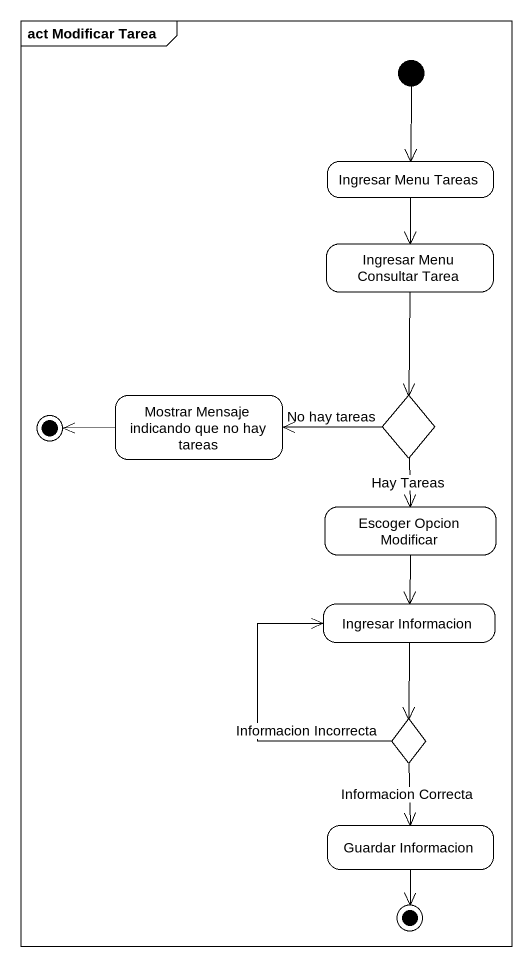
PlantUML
@startuml
mainframe act Modificar Tarea
hide empty description
state "Ingresar Menu Tareas" as Ingresar_Menu_Tareas
state "Ingresar Menu Consultar Tarea" as Ingresar_Menu_Consultar
state final1 <<end>>
state "Mostrar Mensaje indicando que no hay tareas" as Mostrar_Mensaje_indicando
state choice1 <<choice>>
state "Escoger Opcion Modificar" as Escoger_Opcion_Modificar
state "Ingresar Informacion" as Ingresar_Informacion
state choice2 <<choice>>
state "Guardar Informacion" as Guardar_Informacion
state final2 <<end>>
[*] --> Ingresar_Menu_Tareas
Ingresar_Menu_Tareas --> Ingresar_Menu_Consultar
Ingresar_Menu_Consultar --> choice1
Mostrar_Mensaje_indicando -left-> final1
choice1 -left-> Mostrar_Mensaje_indicando : No hay tareas
choice1 --> Escoger_Opcion_Modificar : Hay Tareas
Escoger_Opcion_Modificar --> Ingresar_Informacion
Ingresar_Informacion --> choice2
choice2 -up-> Ingresar_Informacion : Informacion Incorrecta
choice2 --> Guardar_Informacion : Informacion Correcta
Guardar_Informacion --> final2
@enduml
